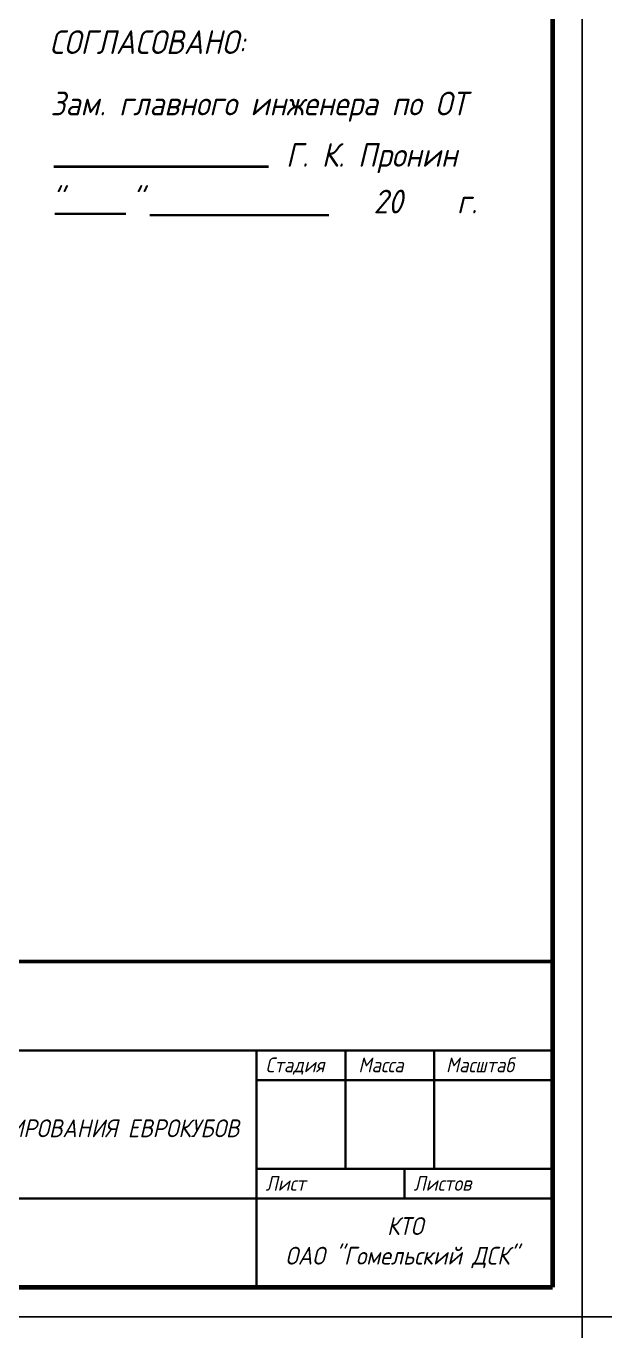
# Model space of a CAD drawing. Header units: millimetres. Extents: x -300689 to 10556, y -104928 to 107291.
# Drawn here: x -20572.5 to -20474.7, y 27926.1 to 28146.4 of the extents above; entities that cross this region are included whole.
import ezdxf

# ---------------------------------------------------------------- set-up
doc = ezdxf.new("R2010")
doc.units = ezdxf.units.MM
doc.layers.add('толстая', color=7, linetype='Continuous', lineweight=60)
doc.styles.add('чертежный', font='isocpeui.ttf', dxfattribs={"width": 0.9})

# ---------------------------------------------------------------- blocks, each defined once
blk = doc.blocks.new('лист')
for p, q in [((0, 0), (0, 297)), ((0, 297), (420, 297)), ((420, 297), (420, 0)), ((420, 0), (0, 0))]:
    blk.add_line(p, q)
at = {"const_width": 0.8}
for points in [[(415, 5), (415, 292)], [(20, 5), (415, 5)]]:
    blk.add_lwpolyline(points, dxfattribs=at)

msp = doc.modelspace()

# ---------------------------------------------------------------- linework, layer by layer
for points in [[(-20587.7542, 28175.7718, 0.000003), (-20607.9888, 28187.4736, 0.000096)], [(-20638.4823, 28147.8892, -0.001266), (-20641.5548, 28146.1271, -0.004672), (-20643.5088, 28145.0372, -0.001768), (-20644.9459, 28144.2597, -0.259879), (-20645.129, 28144.2627, 0.000291), (-20645.2752, 28144.3472), (-20650.6471, 28147.4477, 0.000002), (-20656.6119, 28150.8904, 0.000001), (-20663.6617, 28154.9592, -0.000248)], [(-20689.8745, 28164.198, -0.000006), (-20683.9242, 28160.766, -0.000031), (-20677.169, 28156.8691, -0.000019), (-20669.2829, 28152.3188, -0.000392), (-20659.5043, 28146.6657, -0.001527), (-20653.4663, 28143.1442, -0.000198), (-20648.9385, 28140.4824, -0.265741), (-20648.8415, 28140.3128, -0.023898), (-20648.8454, 28140.2323, -0.038107), (-20648.8571, 28140.1645, -0.044584), (-20648.8741, 28140.116, -0.294239), (-20648.8947, 28140.1028, -0.131394), (-20648.9355, 28140.1137, -0.000002), (-20655.0642, 28143.6439, -0.000172), (-20661.8146, 28147.5352, -0.000103), (-20669.8228, 28152.1575, 0.000222)], [(-20638.4022, 28200.4957, 0.000038), (-20664.8129, 28185.2223, 0.00002), (-20691.5301, 28169.7674, 0.057545)], [(-20613.9332, 28145.0376, 0.000017), (-20587.7607, 28160.1886, 0.057807)], [(-20587.479, 28176.4944, 0.00006), (-20608.4934, 28188.6186, 0.00002), (-20629.8769, 28200.9513, 0.131525)], [(-20587.4386, 28159.8724, -0.000019), (-20614.101, 28144.4771, -0.000018), (-20640.7724, 28129.0791, -0.037469)], [(-20639.2337, 28199.1302, -0.000008), (-20646.5784, 28194.8909, -0.000025)], [(-20650.8381, 28147.1502, -0.000004), (-20645.423, 28144.0159, -0.063314)], [(-20608.3335, 28188.1395, -0.000029), (-20587.4622, 28176.0771, -0.036454)], [(-20614.4214, 28133.0256, 0.000034), (-20587.9596, 28148.3204, 0.060489)], [(-20587.8835, 28147.8585, -0.0001), (-20614.1941, 28132.6656, -0.00011)], [(-20644.2507, 28070.0039, 0.000011), (-20635.0942, 28075.2642, 0.000299)]]:
    msp.add_lwpolyline(points, format="xyb")
at = {"color": 7}
for points, const_width in [([(-20483.5565, 27988.4581), (-20668.5565, 27988.4581), (-20668.5565, 27933.4581)], 0.6), ([(-20483.5565, 27973.4581), (-20603.5565, 27973.4581)], 0.4), ([(-20533.5565, 27933.4581), (-20533.5565, 27973.4581)], 0.4), ([(-20518.5565, 27953.4581), (-20518.5565, 27973.4581)], 0.4), ([(-20503.5565, 27953.4581), (-20503.5565, 27973.4581)], 0.4), ([(-20483.5565, 27968.4581), (-20533.5565, 27968.4581)], 0.4), ([(-20483.5565, 27953.4581), (-20533.5565, 27953.4581)], 0.4), ([(-20508.5565, 27948.4581), (-20508.5565, 27953.4581)], 0.4), ([(-20483.5565, 27948.4581), (-20603.5565, 27948.4581)], 0.4)]:
    msp.add_lwpolyline(points, dxfattribs=dict(at, const_width=const_width))
at = {"layer": 'толстая', "lineweight": 25, "const_width": 0.42}
for points in [[(-20531.5294, 28122.6655), (-20567.8623, 28122.6655)], [(-20567.7016, 28114.6937), (-20555.6574, 28114.6937)]]:
    msp.add_lwpolyline(points, dxfattribs=at)
at = {"layer": 'толстая', "lineweight": 60, "const_width": 0.42}
msp.add_lwpolyline([(-20551.6427, 28114.4936), (-20521.3319, 28114.4936)], dxfattribs=at)

# ---------------------------------------------------------------- block references
for p in [(-20898.5565, 27928.4581), (-20478.5565, 27928.4581), (-20898.5565, 27631.4581), (-20478.5565, 27631.4581)]:
    msp.add_blockref('лист', p)

# ---------------------------------------------------------------- texts
at = {"lineweight": 25, "style": 'чертежный', "width": 0.9}
for s, p in [('СОГЛАСОВАНО:', (-20568.5381, 28141.6991)), ('Зам. главного инженера по ОТ                          ', (-20568.3955, 28131.3307)), ('Г. К. Пронин                            ', (-20528.5999, 28122.6578)), ('"     "                 20    г.', (-20568.3445, 28114.7818))]:
    msp.add_text(s, height=4, dxfattribs=at).set_placement(p)
at = {"color": 7, "style": 'чертежный', "width": 0.9}
for s, p in [('Стадия    Масса     Масштаб', (-20532.0504, 27969.7683)), ('Лист', (-20532.0504, 27949.7683)), ('Листов', (-20507.0504, 27949.7683))]:
    msp.add_text(s, height=2.5, dxfattribs=at).set_placement(p)
at = {"lineweight": 25, "char_height": 3, "attachment_point": 1, "style": 'чертежный'}
for s, insert, width in [('{\\W1.016063; }  СХЕМА СКЛАДИРОВАНИЯ ЕВРОКУБОВ', (-20604.6111, 27961.8118), 71.569418), ('\\pt5.0001;          КТО\\PОАО "Гомельский ДСК"', (-20528.7063, 27945.3045), 41.705218)]:
    msp.add_mtext(s, dxfattribs=dict(at, insert=insert, width=width))

doc.saveas('drawing.dxf')
